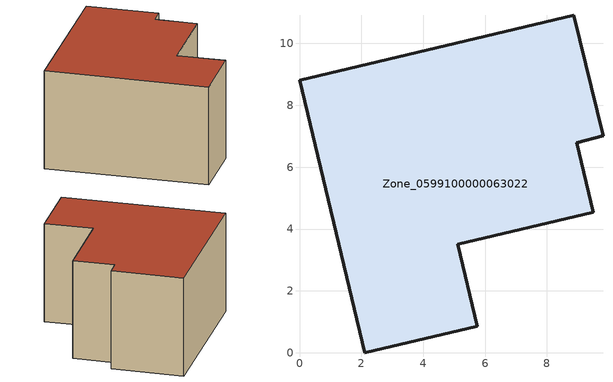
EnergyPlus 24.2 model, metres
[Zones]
Zone_0599100000063022
 floor ground (C_G): 0,8.81 8.87,10.91 9.81,7.01 8.96,6.79 9.5,4.55 5.12,3.5 5.75,0.86 2.11,0 z0
 wall outside (C_F): 2.11,0 5.75,0.86 5.12,3.5 9.5,4.55 8.96,6.79 9.81,7.01 8.87,10.91 0,8.81 2.11,0 z0:5.69
 roof outside (C_R): 8.87,10.91 0,8.81 2.11,0 5.75,0.86 5.12,3.5 9.5,4.55 8.96,6.79 9.81,7.01 z5.69
[BUILDING]
Pand.0599100000063022: North Axis=0; Terrain=City; Loads Convergence Tolerance Value=0.04; Temperature Convergence Tolerance Value=0.4; Solar Distribution=FullExterior; Maximum Number of Warmup Days=25; Minimum Number of Warmup Days=1
[Site:Location]
Rotterdam.The.Hague.AP_ZH_NLD Design_Conditions: Latitude=51.96; Longitude=4.45; Time Zone=1; Elevation=-4.5
[SITE:GROUNDTEMPERATURE:BUILDINGSURFACE]
18, 18, 18, 18, 18, 18, 18, 18, 18, 18, 18, 18
[MATERIAL] Thermal Absorptance=0.9; Solar Absorptance=0.7; Visible Absorptance=0.7
Name | Roughness | Thickness | Conductivity | Density | Specific Heat
G.TC.1965-1974 | MediumSmooth | 0.15 | 0.882353 | 540 | 1210
F.TC.1965-1974 | Rough | 0.3 | 0.697674 | 1920 | 840
R.TC.1965-1974 | MediumRough | 0.2 | 0.232558 | 1500 | 1000
[CONSTRUCTION]
C_G: G.TC.1965-1974
C_F: F.TC.1965-1974
C_R: R.TC.1965-1974
[ZONE]
Zone_0599100000063022: Type=1; Multiplier=1; Ceiling Height=Autocalculate; Volume=Autocalculate; Floor Area=autocalculate; Part of Total Floor Area=Yes
[ZONEINFILTRATION:DESIGNFLOWRATE]
Infil_Zone_0599100000063022: Zone or ZoneList or Space or SpaceList=Zone_0599100000063022; Schedule=AlwaysOn; Design Flow Rate Calculation Method=Flow/Area; Flow Rate per Floor Area=0.003; Constant Term Coefficient=1; Temperature Term Coefficient=0; Velocity Term Coefficient=0; Velocity Squared Term Coefficient=0
[HVACTEMPLATE:ZONE:IDEALLOADSAIRSYSTEM]
Zone_0599100000063022: Maximum Heating Supply Air Temperature=50; Minimum Cooling Supply Air Temperature=13; Maximum Heating Supply Air Humidity Ratio=0.0156; Minimum Cooling Supply Air Humidity Ratio=0.0077; Heating Limit=NoLimit; Cooling Limit=NoLimit; Dehumidification Control Type=ConstantSensibleHeatRatio; Cooling Sensible Heat Ratio=0.7; Dehumidification Setpoint=60; Humidification Control Type=None; Humidification Setpoint=30; Outdoor Air Method=None; Outdoor Air Flow Rate per Person=0.00944; Outdoor Air Flow Rate per Zone Floor Area=0; Outdoor Air Flow Rate per Zone=0; Demand Controlled Ventilation Type=None; Outdoor Air Economizer Type=NoEconomizer; Heat Recovery Type=None; Sensible Heat Recovery Effectiveness=0.7; Latent Heat Recovery Effectiveness=0.65
[ZONECONTROL:THERMOSTAT]
ThermostatControl_Zone_0599100000063022: Zone or ZoneList=Zone_0599100000063022; Control Type Schedule=DualSetpointControlType; Control 1=Thermostat_Zone_0599100000063022; Temperature Difference Between Cutout And Setpoint=0
[THERMOSTATSETPOINT:DUALSETPOINT]
Thermostat_Zone_0599100000063022: Heating Setpoint Temperature Schedule=HeatingSetpoint_Zone_0599100000063022; Cooling Setpoint Temperature Schedule=CoolingSetpoint_Zone_0599100000063022
[SCHEDULE:COMPACT]
HeatingSetpoint_Zone_0599100000063022: Through: 12/31, For: AllDays, Until: 24:00, 21
CoolingSetpoint_Zone_0599100000063022: Through: 12/31, For: AllDays, Until: 24:00, 24
DualSetpointControlType: Through: 12/31, For: AllDays, Until: 24:00, 4
AlwaysOn: Through: 12/31, For: AllDays, Until: 24:00, 1
